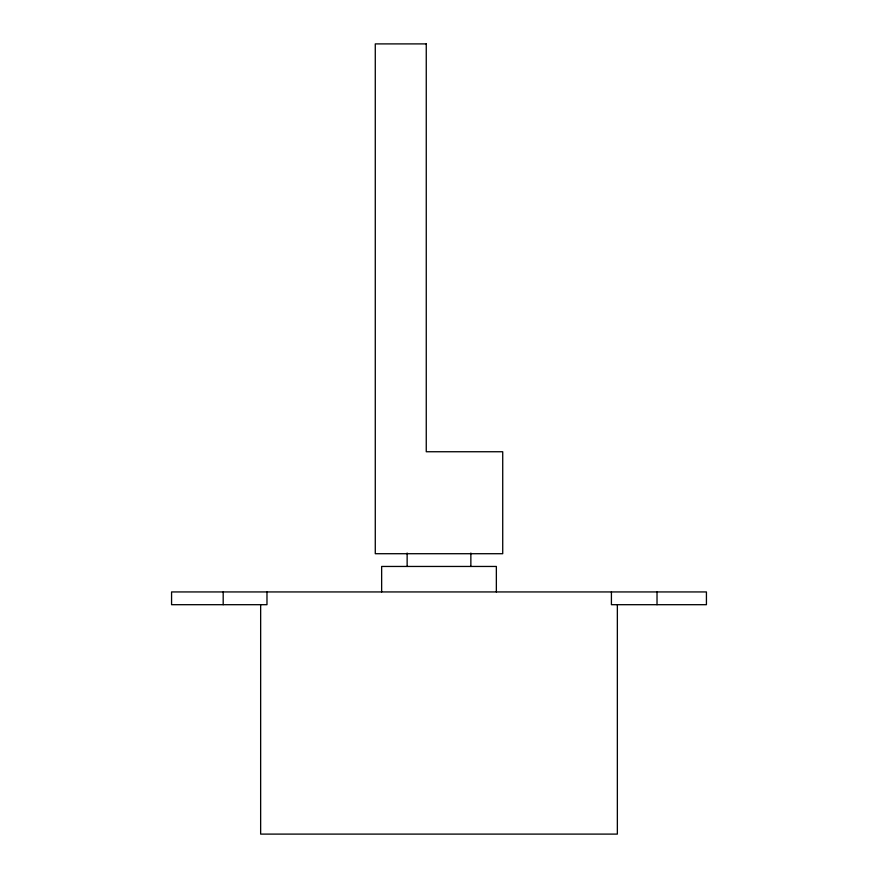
<?xml version="1.0" encoding="UTF-8"?>
<svg xmlns="http://www.w3.org/2000/svg" width="878" height="878" viewBox="0 0 878 878"><rect width="100%" height="100%" fill="white"/><g stroke="black" fill="none" stroke-linecap="round" stroke-linejoin="round"><path stroke-width="1.32" d="M260.656 604.69L260.645 834.1L617.355 834.1L617.355 604.69M657.018 591.937L657.018 604.69M611.417 591.937L611.417 604.69L706.428 604.69L706.428 591.937L171.572 591.937L171.572 604.69L266.978 604.69L266.978 591.937M496.355 591.937L496.355 566.453L381.645 566.453L381.645 591.937M470.86 553.03L470.86 566.453M407.14 553.03L407.14 566.453M223.188 591.937L223.188 604.69M426.258 43.9L375.279 43.9L375.279 553.711L502.721 553.711L502.721 451.742L426.258 451.742L426.258 43.9"/></g></svg>
